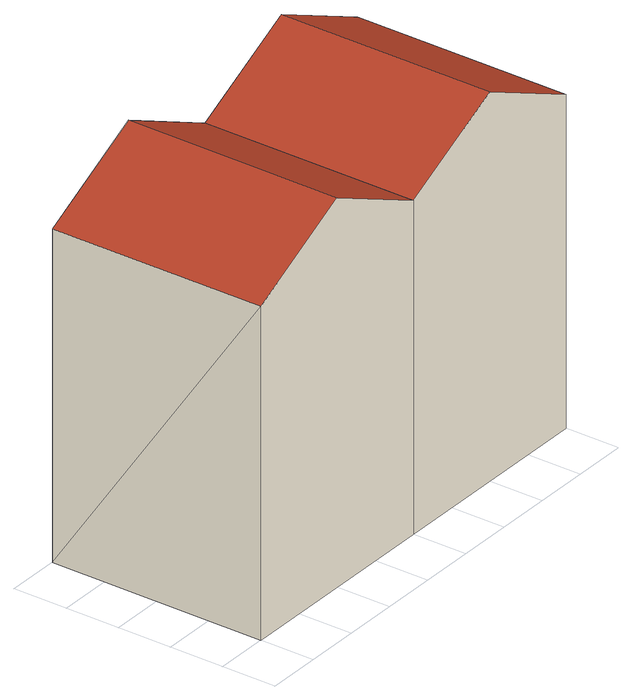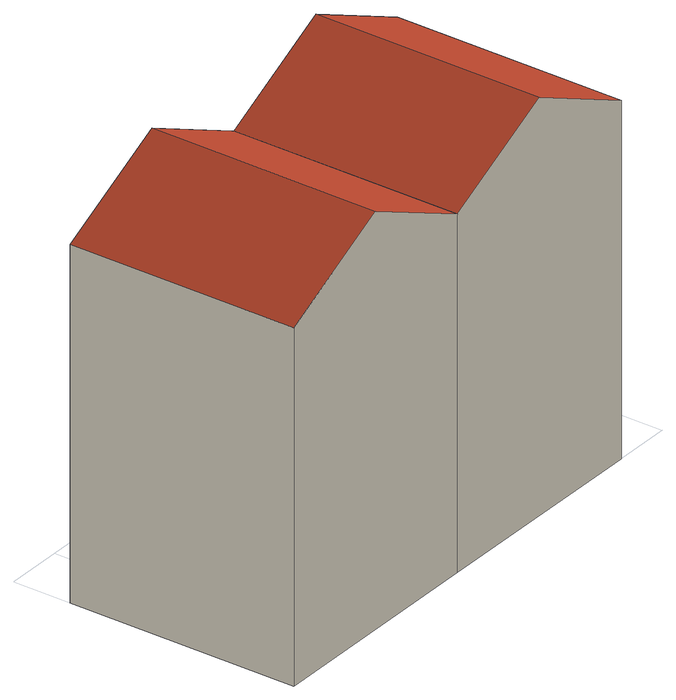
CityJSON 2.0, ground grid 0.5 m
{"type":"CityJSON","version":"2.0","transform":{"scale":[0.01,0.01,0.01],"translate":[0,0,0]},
"CityObjects":{
"building1":{"type":"Building","attributes":{"metaDataProperty.fileIdentifier":"aaa","function":"1121","yearOfConstruction":1978},"geometry":[{"type":"Solid","lod":"2","boundaries":[[[[0,1,2,3]],[[4,1,0,5]],[[6,5,0,3,7]],[[8,4,5,6]],[[9,2,1,4,8]],[[7,3,9]],[[3,2,9]],[[9,8,6,7]]]],"semantics":{"surfaces":[{"type":"RoofSurface"},{"type":"WallSurface"},{"type":"GroundSurface"}],"values":[[0,0,1,1,1,1,1,2]]}}]},
"building2":{"type":"Building","attributes":{"function":"3010","yearOfConstruction":1948,"DateOfEvent.instant":1981,"RefurbishmentMeasure.levelOfRefurbishment":"UsualRefurbishment","UsageZone.usageZoneClass":"residence_1","UsageZone.usedFloors":2,"FloorArea.type":"NetFloorArea","FloorArea.value":60,"BuildingUnit.numberOfRooms":6,"BuildingUnit.ownerName":"Max Power","BuildingUnit.ownershipType":"OccupantPrivateOwner","Occupants.numberOfOccupants":4},"geometry":[{"type":"Solid","lod":"2","boundaries":[[[[10,11,4,5]],[[12,11,10,13]],[[14,13,10,5,6]],[[15,12,13,14]],[[8,4,11,12,15]],[[6,5,8]],[[5,4,8]],[[8,15,14,6]]]],"semantics":{"surfaces":[{"type":"RoofSurface","ConstructionOrientation.orientation":"true","PhotovoltaicSystem.collectorSurface":"0.","PhotovoltaicSystem.panelAzimuth":"0.","PhotovoltaicSystem.panelInclination":"0.","SolarThermalSystem.collectorSurface":"0.","SolarThermalSystem.panelAzimuth":"0.","SolarThermalSystem.panelInclination":"0."},{"type":"RoofSurface"},{"type":"WallSurface"},{"type":"GroundSurface"}],"values":[[0,1,2,2,2,2,2,3]]}}]}
},
"vertices":[
[100,0,350],[100,200,350],[0,200,300],[0,0,300],[200,200,300],[200,0,300],[200,0,0],[0,0,0],[200,200,0],[0,200,0],
[300,0,350],[300,200,350],[400,200,300],[400,0,300],[400,0,0],[400,200,0]
]}
